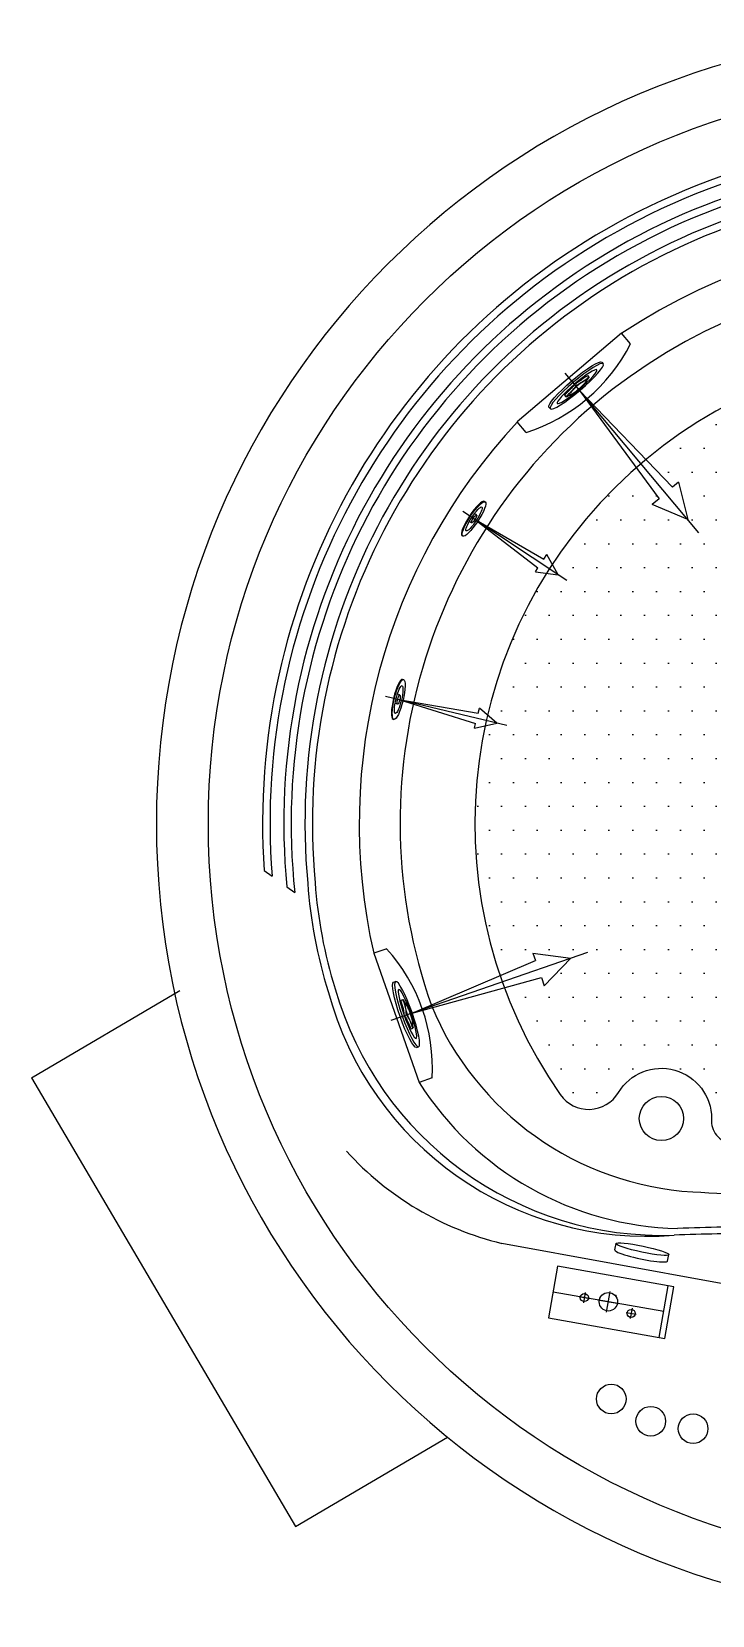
# Model space of a CAD drawing. Header units: millimetres. Extents: x -1265.95 to -1263.98, y 2239.13 to 2240.96.
# Drawn here: x -1265.952 to -1265.167, y 2239.134 to 2240.959 of the extents above; entities that cross this region are included whole.
import ezdxf

# ---------------------------------------------------------------- set-up
doc = ezdxf.new("R2010")
doc.units = ezdxf.units.MM
doc.linetypes.add('CENTER2', pattern=[1.125, 0.75, -0.125, 0.125, -0.125])
doc.layers.add('jacuzzi', color=1, linetype='Continuous')

# ---------------------------------------------------------------- blocks, each defined once
blk = doc.blocks.new('A$C302A24D9')
at = {"layer": 'jacuzzi'}
for p, q in [((0, 1.23), (0, 1.02)), ((1.81, 1.02), (1.81, 1.61)), ((2.9, 1.02), (2.9, 1.61)), ((4.71, 1.23), (4.71, 1.02))]:
    blk.add_line(p, q, dxfattribs=at)
at = {"layer": 'jacuzzi', "extrusion": (0, 0, -1)}
for centre, major_axis, ratio, start_param, end_param in [((2.36, 1.23), (2.36, 0), 0.431953, 3.141593, 6.283185), ((2.36, 1.02), (2.36, 0), 0.431953, 3.141593, 9.424778), ((2.36, 1.02), (1.65, 0), 0.381644, 3.141593, 9.424778), ((2.36, 1.02), (0.544, 0), 0.461888, 1.570796326794896, 7.853981633974482)]:
    blk.add_ellipse(centre, major_axis=major_axis, ratio=ratio, start_param=start_param, end_param=end_param, dxfattribs=at)

msp = doc.modelspace()

# ---------------------------------------------------------------- hatches: boundary and pattern name
at = {"layer": 'jacuzzi'}
h = msp.add_hatch(dxfattribs=at)
h.set_pattern_fill('DOTS', color=256, scale=0.44, style=0)
h.set_pattern_definition([(0, (-1268.60024, 2236.655902), (0.01375, 0.0275), [0, -0.0275])])
h.paths.add_polyline_path([(-1264.3508, 2240.046, 0.052076), (-1264.3626, 2240.1586), (-1264.3762, 2240.1617), (-1264.3761, 2240.1617), (-1264.3653, 2240.1709, 0.081836), (-1264.4334, 2240.3345), (-1264.447, 2240.3327), (-1264.4468, 2240.3328), (-1264.44, 2240.3448, 0.067772), (-1264.5365, 2240.4558), (-1264.5528, 2240.432), (-1264.5448, 2240.4257), (-1264.5849, 2240.407), (-1264.585, 2240.4068), (-1264.5759, 2240.4503), (-1264.5688, 2240.4447), (-1264.5492, 2240.4665, 0.109929), (-1264.7603, 2240.5739), (-1264.7675, 2240.5647), (-1264.7675, 2240.5646), (-1264.7706, 2240.5764, 0.05801), (-1264.8958, 2240.591), (-1264.8958, 2240.046)])
h.paths.add_polyline_path([(-1264.8958, 2240.591, 0.054954), (-1265.0146, 2240.5779), (-1265.0185, 2240.5602), (-1265.0186, 2240.5604), (-1265.0303, 2240.5742, 0.111231), (-1265.2438, 2240.4655), (-1265.213, 2240.4336), (-1265.2061, 2240.4395), (-1265.1955, 2240.3963), (-1265.1957, 2240.3965), (-1265.2363, 2240.4138), (-1265.2286, 2240.4203), (-1265.2549, 2240.456, 0.067948), (-1265.3516, 2240.3448), (-1265.3449, 2240.3328), (-1265.3447, 2240.3327), (-1265.3582, 2240.3345, 0.081836), (-1265.4263, 2240.1709), (-1265.4156, 2240.1617), (-1265.4155, 2240.1617), (-1265.4291, 2240.1586, 0.052076), (-1265.4408, 2240.046), (-1264.8958, 2240.046)])
h.paths.add_polyline_path([(-1264.8958, 2240.046), (-1265.4408, 2240.046, 0.082095), (-1265.4118, 2239.8706), (-1265.3711, 2239.888), (-1265.3741, 2239.8965), (-1265.3299, 2239.891), (-1265.3302, 2239.8909), (-1265.3609, 2239.8591), (-1265.3642, 2239.8687), (-1265.407, 2239.8568, 0.064082), (-1265.3424, 2239.7336, 0.542604), (-1265.2754, 2239.7359, -0.759815), (-1265.168, 2239.706), (-1265.168, 2239.7028, 0.414214), (-1265.143, 2239.6778, -0.013792), (-1264.9463, 2239.6872), (-1264.9465, 2239.69), (-1264.9519, 2239.69), (-1264.9402, 2239.714), (-1264.9402, 2239.7138), (-1264.9281, 2239.6902), (-1264.9342, 2239.6901), (-1264.9344, 2239.6874, -0.002702), (-1264.8958, 2239.6879)])
h.paths.add_polyline_path([(-1264.6282, 2239.6794, 0.009964), (-1264.619, 2239.6789), (-1264.6198, 2239.69), (-1264.6252, 2239.69), (-1264.6134, 2239.714), (-1264.6134, 2239.7138), (-1264.6014, 2239.6902), (-1264.6075, 2239.6901), (-1264.6082, 2239.6789, 0.282863), (-1264.4052, 2239.8087, 0.029508), (-1264.3807, 2239.8681), (-1264.4306, 2239.8875), (-1264.4349, 2239.8784), (-1264.4622, 2239.9131), (-1264.4625, 2239.9132), (-1264.418, 2239.9142), (-1264.4218, 2239.906), (-1264.3764, 2239.881, 0.077048), (-1264.3508, 2240.046), (-1264.8958, 2240.046), (-1264.8958, 2239.6879, -0.018763)])
h.paths.add_polyline_path([(-1265.1188, 2240.2575), (-1265.0029, 2240.2575), (-1265.0029, 2240.1662), (-1265.1188, 2240.1662)], flags=24)
h.paths.add_polyline_path([(-1265.1306, 2239.9217), (-1265.0149, 2239.9217), (-1265.0149, 2239.8303), (-1265.1306, 2239.8303)], flags=24)

# ---------------------------------------------------------------- linework, layer by layer
for p, q in [((-1265.2717, 2240.6109), (-1265.392, 2240.5088)), ((-1265.2614, 2240.5987), (-1265.2717, 2240.6109)), ((-1265.2945, 2240.5777), (-1265.2929, 2240.5758)), ((-1265.3109, 2240.5622), (-1265.3091, 2240.5601)), ((-1265.3375, 2240.5395), (-1265.3359, 2240.5376)), ((-1265.3204, 2240.5449), (-1265.2286, 2240.4203)), ((-1265.3204, 2240.5449), (-1265.213, 2240.4336)), ((-1265.3555, 2240.5259), (-1265.3539, 2240.524)), ((-1265.3817, 2240.4967), (-1265.392, 2240.5088)), ((-1265.2061, 2240.4395), (-1265.213, 2240.4336)), ((-1265.2061, 2240.4395), (-1265.1955, 2240.3964)), ((-1265.2286, 2240.4203), (-1265.2363, 2240.4138)), ((-1265.1955, 2240.3964), (-1265.2363, 2240.4138)), ((-1265.4419, 2240.397), (-1265.3682, 2240.3406)), ((-1265.4419, 2240.397), (-1265.3613, 2240.3508)), ((-1265.3613, 2240.3508), (-1265.3579, 2240.3559)), ((-1265.3448, 2240.3327), (-1265.3579, 2240.3559)), ((-1265.3712, 2240.3361), (-1265.3682, 2240.3406)), ((-1265.3712, 2240.3361), (-1265.3448, 2240.3327)), ((-1265.5288, 2240.1888), (-1265.4402, 2240.1611)), ((-1265.5288, 2240.1888), (-1265.4373, 2240.173)), ((-1265.4373, 2240.173), (-1265.4358, 2240.1789)), ((-1265.4155, 2240.1617), (-1265.4358, 2240.1789)), ((-1265.4415, 2240.1558), (-1265.4155, 2240.1617)), ((-1265.4415, 2240.1558), (-1265.4402, 2240.1611)), ((-1265.6839, 2239.9917), (-1265.6749, 2239.9852)), ((-1265.6579, 2239.9731), (-1265.6486, 2239.9665)), ((-1265.5426, 2239.9017), (-1265.5576, 2239.8964)), ((-1265.5576, 2239.8964), (-1265.5051, 2239.7476)), ((-1265.3741, 2239.8965), (-1265.3711, 2239.888)), ((-1265.3741, 2239.8965), (-1265.3301, 2239.891)), ((-1265.5134, 2239.8274), (-1265.3711, 2239.888)), ((-1265.3301, 2239.891), (-1265.3609, 2239.8591)), ((-1265.5348, 2239.8632), (-1265.5324, 2239.864)), ((-1265.5134, 2239.8274), (-1265.3642, 2239.8687)), ((-1265.3642, 2239.8687), (-1265.3609, 2239.8591)), ((-1265.9521, 2239.7529), (-1265.7812, 2239.8535)), ((-1265.5261, 2239.8424), (-1265.5235, 2239.8433)), ((-1265.5145, 2239.8094), (-1265.5121, 2239.8102)), ((-1265.5082, 2239.7878), (-1265.5058, 2239.7886)), ((-1265.9521, 2239.7529), (-1265.6478, 2239.2358)), ((-1265.4902, 2239.7529), (-1265.5051, 2239.7476)), ((-1265.1569, 2239.516), (-1265.41, 2239.5621)), ((-1265.2782, 2239.5619), (-1265.2798, 2239.5546)), ((-1265.2187, 2239.5418), (-1265.2172, 2239.5492)), ((-1265.3455, 2239.5359), (-1265.3561, 2239.4762)), ((-1265.2114, 2239.5122), (-1265.3455, 2239.5359)), ((-1265.2284, 2239.4537), (-1265.2179, 2239.5134)), ((-1265.2232, 2239.4836), (-1265.3508, 2239.5061)), ((-1265.3207, 2239.5008), (-1265.3087, 2239.4986)), ((-1265.3207, 2239.5008), (-1265.3087, 2239.4986)), ((-1265.3136, 2239.5057), (-1265.3157, 2239.4937)), ((-1265.3136, 2239.5057), (-1265.3157, 2239.4937)), ((-1265.299, 2239.4969), (-1265.275, 2239.4927)), ((-1265.299, 2239.4969), (-1265.275, 2239.4927)), ((-1265.2891, 2239.4828), (-1265.2849, 2239.5068)), ((-1265.2891, 2239.4828), (-1265.2849, 2239.5068)), ((-1265.2219, 2239.4526), (-1265.2114, 2239.5122)), ((-1265.3561, 2239.4762), (-1265.2219, 2239.4526)), ((-1265.2665, 2239.4825), (-1265.2549, 2239.4804)), ((-1265.2665, 2239.4825), (-1265.2549, 2239.4804)), ((-1265.2597, 2239.4875), (-1265.2618, 2239.4754)), ((-1265.2597, 2239.4875), (-1265.2618, 2239.4754)), ((-1265.6478, 2239.2358), (-1265.4726, 2239.3389))]:
    msp.add_line(p, q, dxfattribs=at)
at = {"layer": 'jacuzzi', "linetype": 'CENTER2'}
for p, q in [((-1265.1827, 2240.381), (-1265.337, 2240.5648)), ((-1265.3348, 2240.3262), (-1265.4549, 2240.4056)), ((-1265.4039, 2240.1589), (-1265.5439, 2240.1924)), ((-1265.3112, 2239.8975), (-1265.5379, 2239.8189))]:
    msp.add_line(p, q, dxfattribs=at)
at = {"layer": 'jacuzzi', "color": 3}
msp.add_lwpolyline([(-1264.8958, 2240.9585, 36499.999972), (-1264.8957, 2240.9585)], format="xyb", dxfattribs=at)
at = {"layer": 'jacuzzi'}
msp.add_lwpolyline([(-1264.6282, 2239.6794, 0.306451), (-1264.4052, 2239.8087, 1.745875), (-1265.3424, 2239.7336, 0.542604), (-1265.2754, 2239.7359, -0.759815), (-1265.168, 2239.706), (-1265.168, 2239.7028, 0.414214), (-1265.143, 2239.6778, -0.036104)], format="xyb", close=True, dxfattribs=at)
for centre, radius in [((-1264.8958, 2240.046), 0.8525), ((-1265.2258, 2239.706), 0.0255), ((-1265.3147, 2239.4997), 0.00463), ((-1265.3147, 2239.4997), 0.00463), ((-1265.287, 2239.4948), 0.0106), ((-1265.287, 2239.4948), 0.0106), ((-1265.2607, 2239.4814), 0.00463), ((-1265.2607, 2239.4814), 0.00463), ((-1265.2836, 2239.3828), 0.0171), ((-1265.2836, 2239.3828), 0.0171), ((-1265.2381, 2239.3571), 0.0171), ((-1265.2381, 2239.3571), 0.0171), ((-1265.1893, 2239.3486), 0.0171)]:
    msp.add_circle(centre, radius, dxfattribs=at)
for centre, radius, start, end in [((-1264.8958, 2240.046), 0.79, 348.5742, 183.9435), ((-1264.8958, 2240.046), 0.7814, 348.5742, 184.4592), ((-1264.8958, 2240.046), 0.7655, 348.5742, 185.4659), ((-1264.8958, 2240.046), 0.757, 348.5742, 186.0281), ((-1264.8958, 2240.046), 0.7411, 348.5742, 185.3376), ((-1264.8958, 2240.046), 0.7325, 348.5742, 185.3376), ((-1264.8958, 2240.046), 0.6785, 56.3633, 123.6367), ((-1264.895, 2240.0466), 0.6321, 344.5204, 199.445), ((-1265.4437, 2240.6918), 0.2047, 287.6483, 332.9799), ((-1264.8958, 2240.046), 0.6785, 136.9915, 192.7381), ((-1265.0996, 2240.0136), 0.5353, 183.9161, 197.5397), ((-1265.1016, 2240.0137), 0.5248, 183.9161, 197.5397), ((-1265.6946, 2239.7645), 0.2047, 356.7496, 42.0813), ((-1265.2424, 2239.951), 0.3807, 195.0321, 274.7015), ((-1265.2255, 2239.9629), 0.3915, 195.9077, 272.1021), ((-1265.1688, 2239.9698), 0.3489, 202.5198, 266.5713), ((-1265.1995, 2239.941), 0.3617, 212.3304, 268.7867), ((-1265.3266, 2239.9067), 0.3545, 222.2589, 256.3935), ((-1264.8958, 2244.9803), 5.3668, 266.8618, 270), ((-1264.9119, 2229.6889), 9.8873, 91.1575, 91.73454), ((-1264.9079, 2229.6967), 9.8873, 91.13611, 91.73454)]:
    msp.add_arc(centre, radius, start, end, dxfattribs=at)
at = {"layer": 'jacuzzi', "extrusion": (0, 0, -1)}
for centre, major_axis, ratio, start_param, end_param in [((-1265.325, 2240.5518), (0.0305, 0.0259), 0.15, 3.141593, 6.283185), ((-1265.3234, 2240.5499), (0.0305, 0.0259), 0.15, 3.141593, 9.424778), ((-1265.3231, 2240.5495), (0.0229, 0.0194), 0.133333, 3.141593, 9.424778), ((-1265.3221, 2240.5484), (0.00953, 0.00809), 0.15, 3.141593, 9.424778), ((-1265.3252, 2240.5521), (0.00204, 0.00173), 0.15, 3.648269, 5.776509), ((-1265.3118, 2240.5656), (0.0145, 0.0123), 0.15, 1.763314, 2.634916), ((-1265.3102, 2240.5636), (0.0145, 0.0123), 0.15, 1.763314, 2.634916), ((-1265.3139, 2240.5529), (0.00204, 0.00173), 0.15, -0.121642, 2.006598), ((-1265.2978, 2240.5671), (0.0145, 0.0123), 0.15, 3.019951, 3.891553), ((-1265.3129, 2240.5604), (0.00204, 0.00173), 0.15, -1.378279, 0), ((-1265.3113, 2240.5585), (0.00204, 0.00173), 0.15, -1.378279, 0.74996), ((-1265.3355, 2240.5413), (0.00204, 0.00173), 0.15, 3.141593, 4.519872), ((-1265.3407, 2240.541), (0.0145, 0.0123), 0.15, 0.506677, 1.378279), ((-1265.3339, 2240.5394), (0.00204, 0.00173), 0.15, 2.391632, 4.519872), ((-1265.3445, 2240.5274), (0.0145, 0.0123), 0.15, -0.74996, 0.121642), ((-1265.3391, 2240.5391), (0.0145, 0.0123), 0.15, 0.506677, 1.378279), ((-1265.3279, 2240.541), (0.00204, 0.00173), 0.15, 1.134995, 3.263235), ((-1265.319, 2240.5447), (0.0145, 0.0123), 0.15, 4.276588, 5.14819), ((-1265.3236, 2240.5502), (0.00204, 0.00173), 0.15, 3.648269, 5.776509), ((-1265.5215, 2239.8255), (-0.0133, 0.0377), 0.15, 3.141593, 6.283185), ((-1265.5191, 2239.8263), (-0.0133, 0.0377), 0.15, 3.141593, 9.424778), ((-1265.5187, 2239.8265), (-0.01, 0.0283), 0.133333, 3.141593, 9.424778), ((-1265.5252, 2239.8399), (-0.00089, 0.00253), 0.15, -1.378279, 0), ((-1265.5228, 2239.8407), (-0.00089, 0.00253), 0.15, -1.378279, 0.74996), ((-1265.5272, 2239.8436), (-0.0063, 0.0179), 0.15, 1.763314, 2.634916), ((-1265.526, 2239.8564), (-0.0063, 0.0179), 0.15, 3.019951, 3.891553), ((-1265.5296, 2239.8427), (-0.0063, 0.0179), 0.15, 1.763314, 2.634916), ((-1265.5218, 2239.8254), (-0.00089, 0.00253), 0.15, 3.648269, 5.776509), ((-1265.5172, 2239.827), (-0.0042, 0.0118), 0.15, 3.141593, 9.424778), ((-1265.517, 2239.807), (-0.0063, 0.0179), 0.15, 0.506677, 1.378279), ((-1265.5194, 2239.8262), (-0.00089, 0.00253), 0.15, 3.648269, 5.776509), ((-1265.5185, 2239.8362), (-0.00089, 0.00253), 0.15, -0.121642, 2.006598), ((-1265.5146, 2239.8078), (-0.0063, 0.0179), 0.15, 0.506677, 1.378279), ((-1265.5127, 2239.8286), (-0.0063, 0.0179), 0.15, 4.276588, 5.14819), ((-1265.5154, 2239.8119), (-0.00089, 0.00253), 0.15, 3.141593, 4.519872), ((-1265.513, 2239.8128), (-0.00089, 0.00253), 0.15, 2.391632, 4.519872), ((-1265.5056, 2239.7986), (-0.0063, 0.0179), 0.15, -0.74996, 0.121642), ((-1265.5124, 2239.819), (-0.00089, 0.00253), 0.15, 1.134995, 3.263235)]:
    msp.add_ellipse(centre, major_axis=major_axis, ratio=ratio, start_param=start_param, end_param=end_param, dxfattribs=at)
at = {"layer": 'jacuzzi'}
msp.add_ellipse((-1265.2492, 2239.5482), major_axis=(-0.0305, 0.0064), ratio=0.12791, start_param=0, end_param=3.141593, dxfattribs=at)
msp.add_ellipse((-1265.2477, 2239.5555), major_axis=(-0.0305, 0.0064), ratio=0.111753, dxfattribs=at)
msp.add_point((-1265.2782, 2239.5022), dxfattribs=at)
msp.add_point((-1265.2782, 2239.5022), dxfattribs=at)

# ---------------------------------------------------------------- block references
at = {"layer": 'jacuzzi', "extrusion": (0, 0, -1), "yscale": 0.004999999999912741, "zscale": -0.009999999999999877}
for p, xscale, rotation in [((1265.4247, 2240.4138), 0.00999999999984066, 303.4718078693942), ((1265.5183, 2240.2106), 0.009999999999992343, 283.4718078692025)]:
    msp.add_blockref('A$C302A24D9', p, dxfattribs=dict(at, xscale=xscale, rotation=rotation))

doc.saveas('drawing.dxf')
